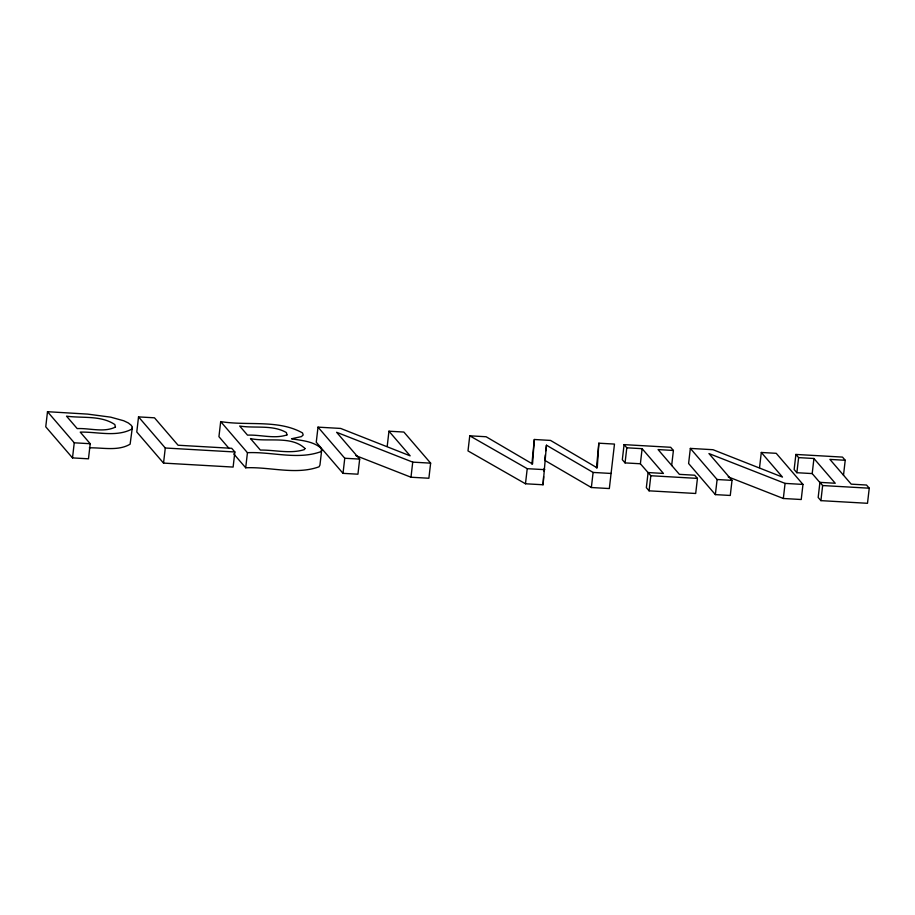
<?xml version="1.0" encoding="UTF-8"?>
<svg xmlns="http://www.w3.org/2000/svg" width="915" height="915" viewBox="0 0 915 915"><rect width="100%" height="100%" fill="white"/><g stroke="black" fill="none" stroke-linecap="round" stroke-linejoin="round"><path stroke-width="1.37" d="M596.477 467.897L598.833 443.192L614.48 444.084L609.333 488.553L591.353 487.523L544.711 460.314M598.833 443.192L597.266 467.92L550.533 440.424L534.326 439.497L531.889 464.122M534.326 439.497L532.553 463.985L486.117 436.752L469.75 435.815L468 450.912L525.473 483.772L543.053 484.767L543.601 476.624M543.979 471.179L544.162 468.469M543.053 484.767L546.461 445.216L593.103 472.437L611.083 473.455M47.5 411.704L45.75 426.802L72.502 457.9L88.469 458.815L90.219 443.718L80.245 432.12C97.059 431.674 116.377 437.359 131.874 429.078L132.355 427.339L131.36 425.406L128.34 422.959L123.765 420.774L110.692 417.16L87.611 414.106L47.5 411.704L74.252 442.803L90.219 443.718M72.502 457.9L74.252 442.803M132.355 427.339L130.124 444.175C118.127 451.335 102.64 447.526 89.338 447.835M138.531 416.897L136.781 431.994L163.533 463.093L233.119 467.073L234.869 451.976L231.701 448.304L178.082 445.239L154.486 417.812L138.531 416.897L165.283 448.007L234.869 451.976M163.533 463.093L165.283 448.007M233.702 453.851L245.7 467.794C269.673 466.639 295.797 475.24 319.06 466.799L319.953 465.026L321.703 449.928L320.662 447.801C312.564 441.144 301.447 440.527 291.519 438.788L301.424 436.604L303.185 434.957L302.51 432.932C278.137 419.219 247.279 426.047 220.687 421.586L218.937 436.684L229.093 448.487M245.7 467.794L247.439 452.696L220.687 421.586M387.217 446.291L388.955 431.205L410.149 455.83L340.666 428.437L318.008 427.145L316.258 442.242L343.011 473.352L357.937 474.199L359.675 459.101L336.606 432.28L412.734 462.132L430.633 463.15L428.883 478.248L410.984 477.23L355.855 455.613M343.011 473.352L344.761 458.255L318.008 427.145M410.984 477.23L412.734 462.132M525.473 483.772L527.223 468.674L469.75 435.815M544.871 458.941L545.34 454.824M545.82 450.706L546.461 445.216M591.353 487.523L593.103 472.437M624.076 444.633L622.326 459.719L625.059 462.899L640.374 463.768L650.828 475.731L697.436 478.396L695.686 493.482L649.078 490.829L646.345 487.649L648.095 472.552L663.421 473.432L642.124 448.682L626.798 447.801L624.076 444.633L670.672 447.286L673.406 450.466L671.656 465.563M625.059 462.899L626.798 447.801M640.374 463.768L642.124 448.682M649.078 490.829L650.828 475.731M759.553 467.565L761.303 452.468L782.485 477.092L713.002 449.711L690.345 448.407L688.606 463.505L715.358 494.615L730.273 495.461L732.023 480.364L708.942 453.543L785.07 483.394L802.97 484.424L801.231 499.51L783.332 498.492L728.203 476.875M715.358 494.615L717.108 479.517L690.345 448.407M783.332 498.492L785.07 483.394M843.481 475.377L845.22 460.279L842.498 457.1L795.89 454.435L794.14 469.532L796.874 472.712L812.2 473.581L820.526 483.269M796.874 472.712L798.623 457.614L795.89 454.435M812.2 473.581L813.938 458.495L798.623 457.614M813.938 458.495L835.235 483.246L819.92 482.365L818.17 497.463L820.904 500.642L867.5 503.296L869.25 488.198L866.516 485.03L851.202 484.149L829.905 459.399L845.22 460.279M820.904 500.642L822.642 485.545L819.92 482.365M321.703 449.928L320.799 451.701C297.547 460.154 271.423 451.541 247.439 452.696M388.955 431.205L403.87 432.052L430.633 463.15M761.303 452.468L776.217 453.314L802.97 484.424M673.406 450.466L658.091 449.585L679.376 474.347L694.702 475.217L697.436 478.396M344.761 458.255L359.675 459.101M527.223 468.674L544.802 469.67M717.108 479.517L732.023 480.364M822.642 485.545L869.25 488.198M304.958 448.487L304.409 449.585C290.284 454.103 274.912 449.86 260.375 450.077L250.493 438.582C267.569 442.357 291.313 435.346 304.958 448.487M115.45 427.065C103.853 432.818 89.647 428.003 77.203 428.597L66.52 416.165C82.361 418.349 100.959 415.158 114.833 424.56L115.45 427.065M286.967 434.911C274.489 439.154 260.42 434.568 247.519 435.14L239.684 426.035C254.919 428.54 272.579 424.503 286.406 432.578L286.967 434.911"/></g></svg>
